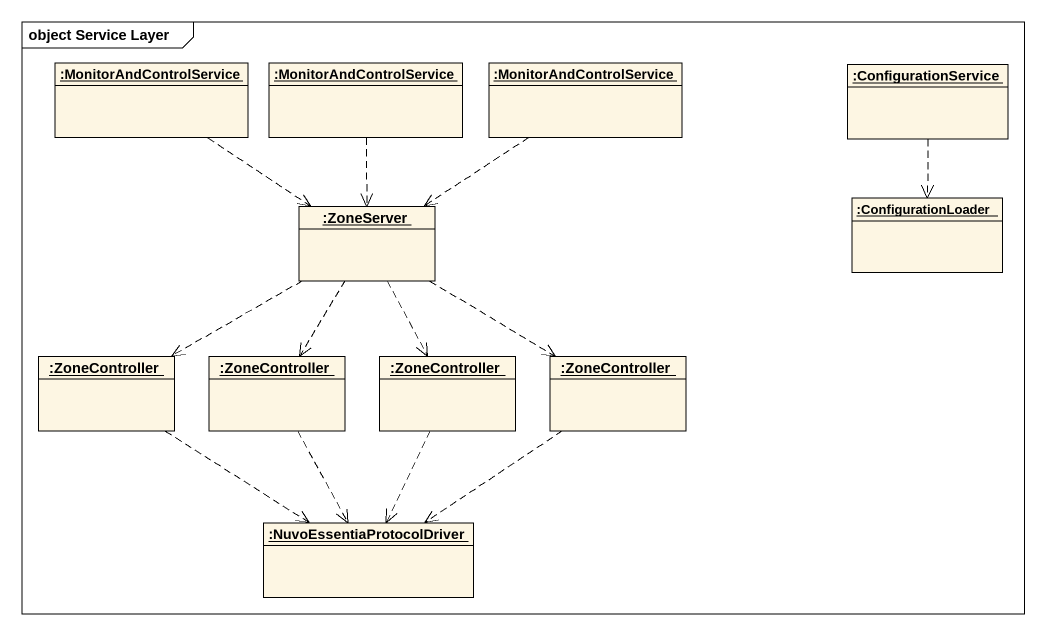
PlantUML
@startuml
mainframe object Service Layer
hide circle
hide empty members
object ":MonitorAndControlService" as MonitorAndControlService
object ":MonitorAndControlService" as MonitorAndControlService_2
object ":MonitorAndControlService" as MonitorAndControlService_3
object ":ConfigurationService" as ConfigurationService
object ":ZoneServer" as ZoneServer
object ":ConfigurationLoader" as ConfigurationLoader
object ":ZoneController" as ZoneController
object ":ZoneController" as ZoneController_2
object ":ZoneController" as ZoneController_3
object ":ZoneController" as ZoneController_4
object ":NuvoEssentiaProtocolDriver" as NuvoEssentiaProtocolDriver
MonitorAndControlService ..> ZoneServer
MonitorAndControlService_2 ..> ZoneServer
MonitorAndControlService_3 ..> ZoneServer
ConfigurationService ..> ConfigurationLoader
ZoneServer .left.> ZoneController
ZoneServer ..> ZoneController_2
ZoneServer ..> ZoneController_3
ZoneServer .right.> ZoneController_4
ZoneController ..> NuvoEssentiaProtocolDriver
ZoneController_2 ..> NuvoEssentiaProtocolDriver
ZoneController_3 ..> NuvoEssentiaProtocolDriver
ZoneController_4 ..> NuvoEssentiaProtocolDriver
@enduml
